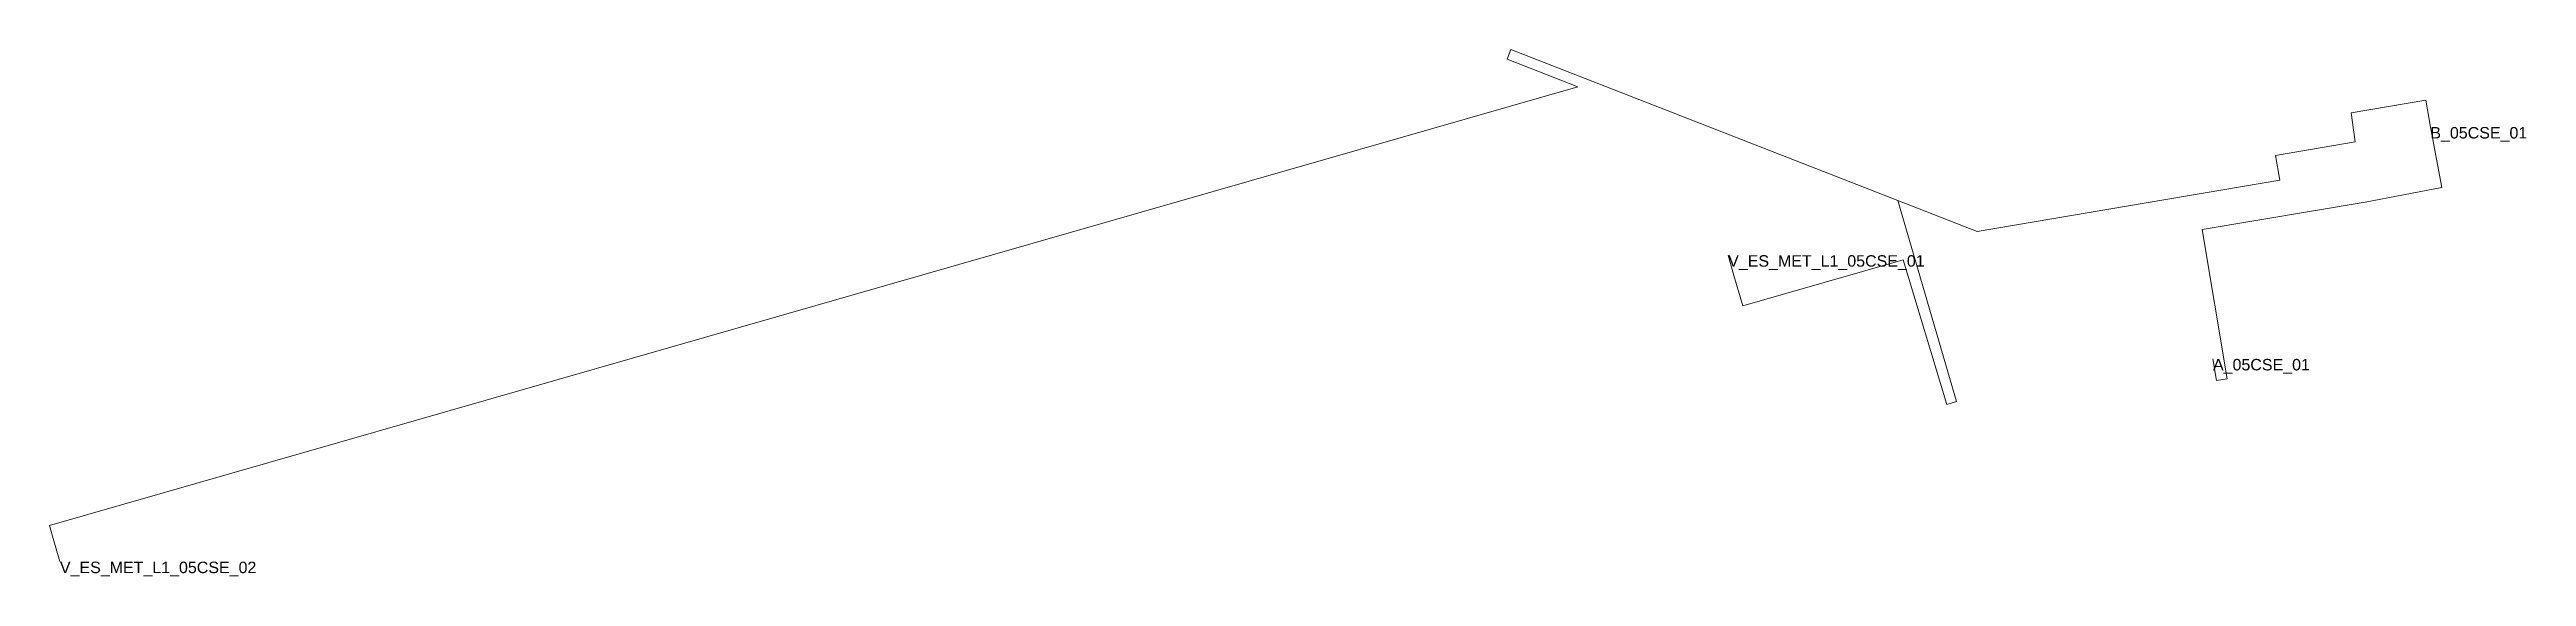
# Model space of a CAD drawing. Header units: metres. Extents: x 424923 to 425031, y 4579956 to 4579979.
import ezdxf
from ezdxf.enums import TextEntityAlignment as Align

# ---------------------------------------------------------------- set-up
doc = ezdxf.new("R2010")
doc.units = ezdxf.units.M
doc.header["$MEASUREMENT"] = 0
for name, color, linetype, lineweight, true_color in [('01_A_AccesTren_t', 40, 'Continuous', 0, 0xffd600), ('01_C_AccesExt_t', 251, 'Continuous', 0, 0x646464), ('01_I_Ascensor_l', 251, 'Continuous', 0, 0x646464), ('01_I_BarreraTarifaria_t', 251, 'Continuous', 0, 0x646464), ('01_I_Horitzontal_l', 251, 'Continuous', 0, 0x646464), ('01_I_Rampa_l', 251, 'Continuous', 0, 0x646464)]:
    doc.layers.add(name, color=color, linetype=linetype, lineweight=lineweight, true_color=true_color)
doc.styles.add('Style-Arial', font='arial.ttf')

msp = doc.modelspace()

# ---------------------------------------------------------------- linework, layer by layer
at = {"layer": '01_I_Ascensor_l'}
for p, q in [((424986.841236, 4579979.300324, -10), (424986.676314, 4579978.877165, -30)), ((425017.667316, 4579964.851029), (425018.128127, 4579964.927914, -10)), ((425005.891958, 4579963.812858, -30), (425006.312249, 4579963.935644, -10))]:
    msp.add_line(p, q, dxfattribs=at)
at = {"layer": '01_I_Horitzontal_l'}
for p, q in [((424986.841236, 4579979.300324, -10), (425003.749728, 4579972.707101, -10)), ((425006.312249, 4579963.935644, -10), (425003.749728, 4579972.707101, -10)), ((425017.509366, 4579965.79771), (425017.667316, 4579964.851029))]:
    msp.add_line(p, q, dxfattribs=at)
at = {"layer": '01_I_Horitzontal_l', "flags": 128}
for points, elevation in [([(424986.676314, 4579978.877165), (424989.775176, 4579977.669413), (424923.021251, 4579958.526622), (424923.213077, 4579957.857695)], -30), ([(425003.749728, 4579972.707101), (425007.205689, 4579971.359499), (425020.424021, 4579973.595418), (425020.239903, 4579974.683889), (425023.715825, 4579975.271851), (425023.53881, 4579976.533715), (425026.802272, 4579977.090603), (425027.002174, 4579975.919139)], -10), ([(425018.128127, 4579964.927914), (425017.039387, 4579971.453303), (425024.156931, 4579972.640842), (425027.507125, 4579973.282432), (425027.002174, 4579975.919139)], -10), ([(425005.891958, 4579963.812858), (425003.980576, 4579970.129693), (424996.969243, 4579968.114142), (424996.588279, 4579969.442655)], -30)]:
    msp.add_lwpolyline(points, dxfattribs=dict(at, elevation=elevation))
at = {"layer": '01_I_Rampa_l'}
for p, q in [((424996.588279, 4579969.442655, -30), (424996.335321, 4579970.325152, -30)), ((424923.213077, 4579957.857695, -30), (424923.473485, 4579956.949612, -30))]:
    msp.add_line(p, q, dxfattribs=at)

# ---------------------------------------------------------------- texts
at = {"layer": '01_A_AccesTren_t', "style": 'Style-Arial'}
for s, p in [('V_ES_MET_L1_05CSE_01', (424996.335321, 4579970.325152, -30)), ('V_ES_MET_L1_05CSE_02', (424923.473485, 4579956.949612, -30))]:
    msp.add_text(s, height=0.5, dxfattribs=at).set_placement(p, align=Align.TOP_LEFT)
at = {"layer": '01_C_AccesExt_t', "style": 'Style-Arial'}
msp.add_text('A_05CSE_01', height=0.5, dxfattribs=at).set_placement((425017.509366, 4579965.79771), align=Align.TOP_LEFT)
at = {"layer": '01_I_BarreraTarifaria_t', "style": 'Style-Arial'}
msp.add_text('B_05CSE_01', height=0.5, dxfattribs=at).set_placement((425027.002174, 4579975.919139, -10), align=Align.TOP_LEFT)

doc.saveas('drawing.dxf')
